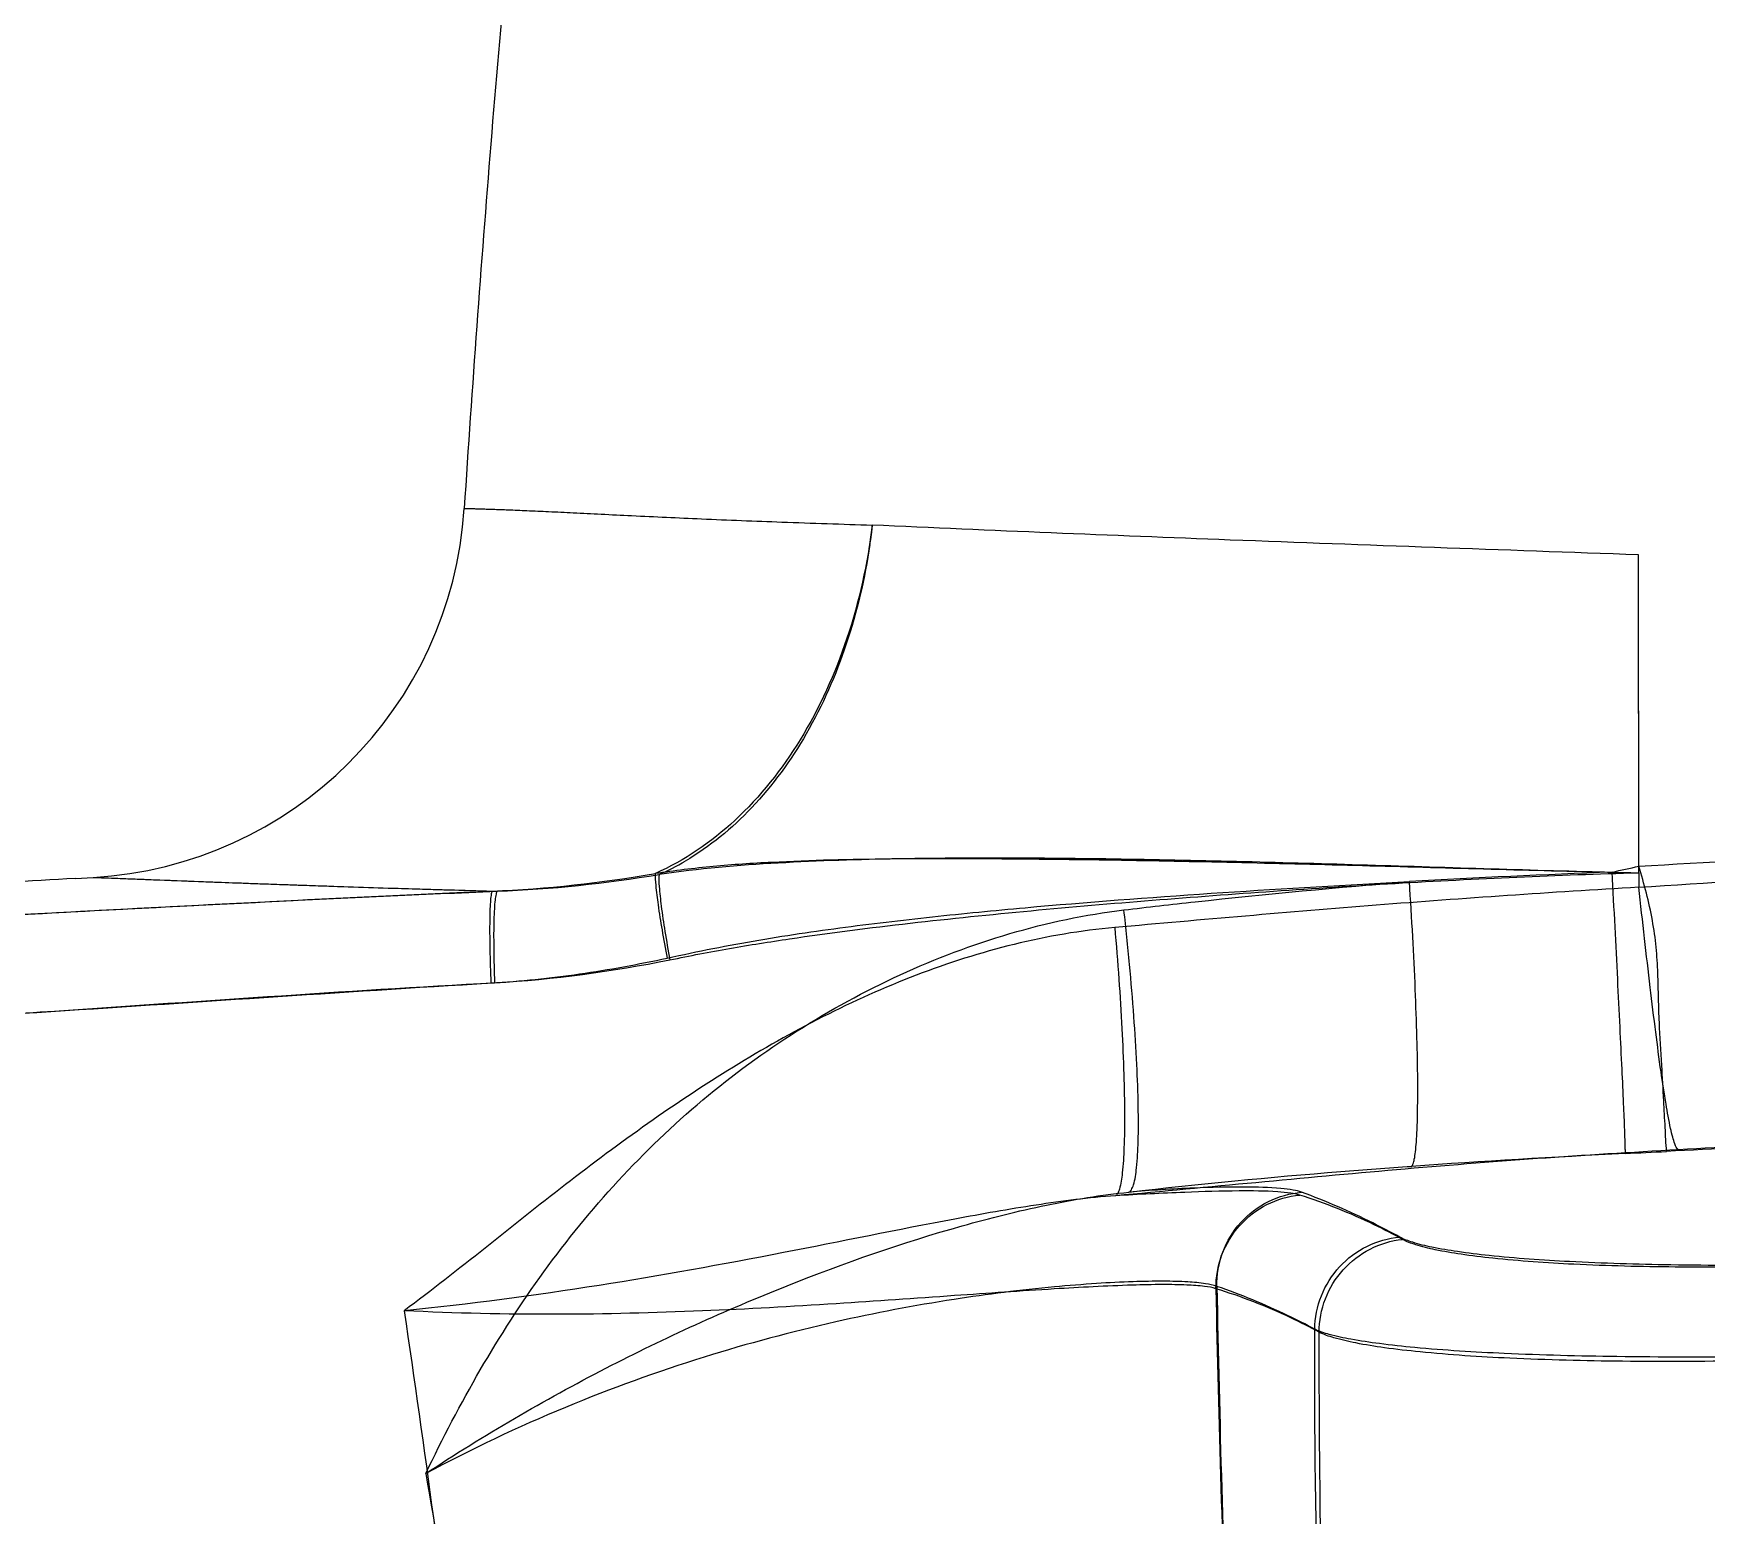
# Model space of a CAD drawing. Header units: millimetres. Extents: x 3553 to 4035, y 25961 to 26175.
# Drawn here: x 3628.17 to 3664.02, y 26068.55 to 26100.31 of the extents above; entities that cross this region are included whole.
import ezdxf

# ---------------------------------------------------------------- set-up
doc = ezdxf.new("R2010")
doc.units = ezdxf.units.MM

msp = doc.modelspace()

# ---------------------------------------------------------------- linework, layer by layer
for points in [[(3638.667, 26105.744), (3638.412, 26103.144), (3638.178, 26100.542), (3637.966, 26097.939)], [(3637.966, 26097.939), (3637.755, 26095.337), (3637.566, 26092.733), (3637.397, 26090.129)], [(3629.442, 26082.226), (3633.71, 26082.474), (3637.122, 26085.865), (3637.397, 26090.129)], [(3646.088, 26089.359), (3646.109, 26089.498), (3646.126, 26089.636), (3646.142, 26089.775)], [(3662.565, 26082.325), (3662.565, 26082.325), (3662.564, 26089.137), (3662.564, 26089.137)], [(3662.565, 26082.457), (3662.565, 26082.457), (3662.564, 26089.137), (3662.564, 26089.137)], [(3641.576, 26082.289), (3641.767, 26082.373), (3641.953, 26082.47), (3642.133, 26082.575)], [(3629.07, 26082.205), (3627.092, 26082.09), (3625.114, 26081.97), (3623.137, 26081.844)], [(3629.07, 26082.205), (3629.07, 26082.205), (3629.442, 26082.226), (3629.442, 26082.226)], [(3629.07, 26082.205), (3629.07, 26082.205), (3629.442, 26082.226), (3629.442, 26082.226)], [(3637.995, 26081.933), (3639.168, 26081.976), (3640.338, 26082.113), (3641.494, 26082.31)], [(3638.104, 26081.931), (3639.266, 26081.972), (3640.428, 26082.101), (3641.576, 26082.289)], [(3661.998, 26082.339), (3660.548, 26082.285), (3659.1, 26082.218), (3657.651, 26082.135)], [(3661.998, 26082.339), (3662.187, 26082.382), (3662.376, 26082.424), (3662.565, 26082.466)], [(3662.566, 26082.325), (3662.566, 26082.325), (3662.566, 26082.017), (3662.566, 26082.017)], [(3638.049, 26079.97), (3639.309, 26080.039), (3640.566, 26080.213), (3641.805, 26080.459)], [(3662.279, 26076.31), (3660.75, 26076.232), (3659.222, 26076.14), (3657.696, 26076.035)], [(3662.279, 26076.31), (3662.573, 26076.325), (3662.868, 26076.34), (3663.162, 26076.355)]]:
    msp.add_open_spline(points, degree=3)
for points, knots in [([(3637.397, 26090.129), (3637.397, 26090.132), (3637.403, 26090.131), (3637.408, 26090.13), (3637.408, 26090.13), (3637.421, 26090.128), (3637.428, 26090.129), (3637.437, 26090.13), (3637.437, 26090.13), (3637.452, 26090.131), (3637.469, 26090.13), (3637.486, 26090.13), (3637.486, 26090.13), (3637.51, 26090.129), (3637.532, 26090.128), (3637.554, 26090.128), (3637.554, 26090.128), (3637.583, 26090.128), (3637.612, 26090.127), (3637.641, 26090.126), (3637.641, 26090.126), (3637.677, 26090.125), (3637.711, 26090.124), (3637.745, 26090.123), (3637.745, 26090.123), (3637.833, 26090.12), (3637.92, 26090.117), (3638.008, 26090.114), (3638.008, 26090.114), (3638.119, 26090.11), (3638.23, 26090.107), (3638.34, 26090.102), (3638.34, 26090.102), (3638.473, 26090.097), (3638.607, 26090.092), (3638.74, 26090.085), (3638.74, 26090.085), (3638.895, 26090.079), (3639.05, 26090.072), (3639.206, 26090.065), (3639.206, 26090.065), (3639.382, 26090.056), (3639.559, 26090.048), (3639.735, 26090.039), (3639.735, 26090.039), (3639.934, 26090.029), (3640.131, 26090.02), (3640.329, 26090.01), (3640.329, 26090.01), (3640.548, 26089.999), (3640.766, 26089.989), (3640.985, 26089.978), (3640.985, 26089.978), (3641.482, 26089.954), (3641.981, 26089.931), (3642.479, 26089.909), (3642.479, 26089.909), (3643.054, 26089.884), (3643.629, 26089.862), (3644.204, 26089.84), (3644.204, 26089.84), (3644.85, 26089.817), (3645.496, 26089.795), (3646.141, 26089.775)], [0, 0, 0, 0, 0.0625, 0.0625, 0.0625, 0.0625, 0.125, 0.125, 0.125, 0.125, 0.1875, 0.1875, 0.1875, 0.1875, 0.25, 0.25, 0.25, 0.25, 0.3125, 0.3125, 0.3125, 0.3125, 0.375, 0.375, 0.375, 0.375, 0.4375, 0.4375, 0.4375, 0.4375, 0.5, 0.5, 0.5, 0.5, 0.5625, 0.5625, 0.5625, 0.5625, 0.625, 0.625, 0.625, 0.625, 0.6875, 0.6875, 0.6875, 0.6875, 0.75, 0.75, 0.75, 0.75, 0.8125, 0.8125, 0.8125, 0.8125, 0.875, 0.875, 0.875, 0.875, 0.9375, 0.9375, 0.9375, 0.9375, 1, 1, 1, 1]), ([(3637.397, 26090.129), (3637.397, 26090.13), (3637.398, 26090.129), (3637.399, 26090.129), (3637.399, 26090.129), (3637.404, 26090.129), (3637.405, 26090.13), (3637.408, 26090.13), (3637.408, 26090.13), (3637.411, 26090.13), (3637.416, 26090.13), (3637.42, 26090.13), (3637.42, 26090.13), (3637.426, 26090.13), (3637.432, 26090.13), (3637.437, 26090.13), (3637.437, 26090.13), (3637.453, 26090.13), (3637.47, 26090.13), (3637.486, 26090.13), (3637.486, 26090.13), (3637.509, 26090.129), (3637.532, 26090.129), (3637.554, 26090.128), (3637.554, 26090.128), (3637.583, 26090.127), (3637.612, 26090.127), (3637.641, 26090.126), (3637.641, 26090.126), (3637.675, 26090.125), (3637.711, 26090.124), (3637.745, 26090.123), (3637.745, 26090.123), (3637.786, 26090.122), (3637.828, 26090.12), (3637.869, 26090.118), (3637.869, 26090.118), (3637.915, 26090.117), (3637.961, 26090.115), (3638.008, 26090.114), (3638.008, 26090.114), (3638.119, 26090.11), (3638.23, 26090.107), (3638.34, 26090.102), (3638.34, 26090.102), (3638.473, 26090.097), (3638.607, 26090.092), (3638.74, 26090.085), (3638.74, 26090.085), (3638.895, 26090.079), (3639.05, 26090.072), (3639.206, 26090.065), (3639.206, 26090.065), (3639.382, 26090.056), (3639.559, 26090.048), (3639.735, 26090.039), (3639.735, 26090.039), (3639.934, 26090.029), (3640.131, 26090.02), (3640.329, 26090.01), (3640.329, 26090.01), (3640.548, 26089.999), (3640.766, 26089.989), (3640.985, 26089.978), (3640.985, 26089.978), (3641.482, 26089.954), (3641.981, 26089.931), (3642.479, 26089.909), (3642.479, 26089.909), (3643.054, 26089.884), (3643.629, 26089.862), (3644.204, 26089.84), (3644.204, 26089.84), (3644.85, 26089.817), (3645.496, 26089.795), (3646.141, 26089.775)], [0, 0, 0, 0, 0.052632, 0.052632, 0.052632, 0.052632, 0.105263, 0.105263, 0.105263, 0.105263, 0.157895, 0.157895, 0.157895, 0.157895, 0.210526, 0.210526, 0.210526, 0.210526, 0.263158, 0.263158, 0.263158, 0.263158, 0.315789, 0.315789, 0.315789, 0.315789, 0.368421, 0.368421, 0.368421, 0.368421, 0.421053, 0.421053, 0.421053, 0.421053, 0.473684, 0.473684, 0.473684, 0.473684, 0.526316, 0.526316, 0.526316, 0.526316, 0.578947, 0.578947, 0.578947, 0.578947, 0.631579, 0.631579, 0.631579, 0.631579, 0.684211, 0.684211, 0.684211, 0.684211, 0.736842, 0.736842, 0.736842, 0.736842, 0.789474, 0.789474, 0.789474, 0.789474, 0.842105, 0.842105, 0.842105, 0.842105, 0.894737, 0.894737, 0.894737, 0.894737, 0.947368, 0.947368, 0.947368, 0.947368, 1, 1, 1, 1]), ([(3646.142, 26089.775), (3646.04, 26088.952), (3645.861, 26088.137), (3645.598, 26087.349), (3645.598, 26087.349), (3645.345, 26086.591), (3645.014, 26085.858), (3644.597, 26085.177), (3644.597, 26085.177), (3644.209, 26084.544), (3643.744, 26083.954), (3643.197, 26083.448), (3643.197, 26083.448), (3642.693, 26082.982), (3642.118, 26082.587), (3641.494, 26082.31)], [0, 0, 0, 0, 0.25, 0.25, 0.25, 0.25, 0.5, 0.5, 0.5, 0.5, 0.75, 0.75, 0.75, 0.75, 1, 1, 1, 1]), ([(3662.564, 26089.137), (3659.645, 26089.24), (3656.728, 26089.344), (3653.809, 26089.455), (3653.809, 26089.455), (3651.253, 26089.553), (3648.697, 26089.655), (3646.141, 26089.775)], [0, 0, 0, 0, 0.5, 0.5, 0.5, 0.5, 1, 1, 1, 1]), ([(3662.564, 26089.137), (3659.645, 26089.24), (3656.728, 26089.344), (3653.809, 26089.455), (3653.809, 26089.455), (3651.253, 26089.553), (3648.697, 26089.655), (3646.141, 26089.775)], [0, 0, 0, 0, 0.5, 0.5, 0.5, 0.5, 1, 1, 1, 1]), ([(3646.088, 26089.359), (3645.983, 26088.638), (3645.817, 26087.922), (3645.585, 26087.229), (3645.585, 26087.229), (3645.361, 26086.561), (3645.078, 26085.914), (3644.727, 26085.304), (3644.727, 26085.304), (3644.398, 26084.734), (3644.009, 26084.197), (3643.555, 26083.718), (3643.555, 26083.718), (3643.135, 26083.276), (3642.658, 26082.884), (3642.133, 26082.575)], [0, 0, 0, 0, 0.25, 0.25, 0.25, 0.25, 0.5, 0.5, 0.5, 0.5, 0.75, 0.75, 0.75, 0.75, 1, 1, 1, 1]), ([(3687.493, 26084.513), (3687.117, 26084.475), (3686.74, 26084.432), (3686.364, 26084.39), (3686.364, 26084.39), (3685.761, 26084.324), (3685.16, 26084.26), (3684.558, 26084.2), (3684.558, 26084.2), (3683.731, 26084.118), (3682.905, 26084.041), (3682.078, 26083.967), (3682.078, 26083.967), (3681.037, 26083.875), (3679.998, 26083.785), (3678.957, 26083.692), (3678.957, 26083.692), (3677.742, 26083.584), (3676.526, 26083.469), (3675.309, 26083.359), (3675.309, 26083.359), (3673.965, 26083.237), (3672.62, 26083.119), (3671.273, 26083.014), (3671.273, 26083.014), (3669.844, 26082.902), (3668.413, 26082.805), (3666.981, 26082.717), (3666.981, 26082.717), (3665.51, 26082.627), (3664.038, 26082.546), (3662.565, 26082.457)], [0, 0, 0, 0, 0.125, 0.125, 0.125, 0.125, 0.25, 0.25, 0.25, 0.25, 0.375, 0.375, 0.375, 0.375, 0.5, 0.5, 0.5, 0.5, 0.625, 0.625, 0.625, 0.625, 0.75, 0.75, 0.75, 0.75, 0.875, 0.875, 0.875, 0.875, 1, 1, 1, 1]), ([(3687.513, 26084.052), (3687.135, 26084.012), (3686.759, 26083.966), (3686.382, 26083.921), (3686.382, 26083.921), (3685.78, 26083.85), (3685.177, 26083.785), (3684.575, 26083.723), (3684.575, 26083.723), (3683.748, 26083.64), (3682.921, 26083.564), (3682.093, 26083.492), (3682.093, 26083.492), (3681.052, 26083.401), (3680.012, 26083.313), (3678.97, 26083.223), (3678.97, 26083.223), (3677.753, 26083.117), (3676.536, 26083.007), (3675.319, 26082.903), (3675.319, 26082.903), (3673.972, 26082.787), (3672.626, 26082.677), (3671.278, 26082.575), (3671.278, 26082.575), (3669.847, 26082.468), (3668.416, 26082.369), (3666.983, 26082.281), (3666.983, 26082.281), (3665.511, 26082.19), (3664.038, 26082.108), (3662.566, 26082.008)], [0, 0, 0, 0, 0.125, 0.125, 0.125, 0.125, 0.25, 0.25, 0.25, 0.25, 0.375, 0.375, 0.375, 0.375, 0.5, 0.5, 0.5, 0.5, 0.625, 0.625, 0.625, 0.625, 0.75, 0.75, 0.75, 0.75, 0.875, 0.875, 0.875, 0.875, 1, 1, 1, 1]), ([(3641.49, 26082.314), (3641.903, 26082.377), (3642.318, 26082.427), (3642.735, 26082.466), (3642.735, 26082.466), (3643.151, 26082.506), (3643.569, 26082.534), (3643.988, 26082.555), (3643.988, 26082.555), (3644.832, 26082.598), (3645.677, 26082.617), (3646.522, 26082.626), (3646.522, 26082.626), (3647.374, 26082.634), (3648.225, 26082.632), (3649.077, 26082.626), (3649.077, 26082.626), (3649.933, 26082.619), (3650.789, 26082.608), (3651.645, 26082.594), (3651.645, 26082.594), (3653.365, 26082.565), (3655.086, 26082.523), (3656.806, 26082.477), (3656.806, 26082.477), (3658.537, 26082.429), (3660.267, 26082.377), (3661.998, 26082.339)], [0, 0, 0, 0, 0.142857, 0.142857, 0.142857, 0.142857, 0.285714, 0.285714, 0.285714, 0.285714, 0.428571, 0.428571, 0.428571, 0.428571, 0.571429, 0.571429, 0.571429, 0.571429, 0.714286, 0.714286, 0.714286, 0.714286, 0.857143, 0.857143, 0.857143, 0.857143, 1, 1, 1, 1]), ([(3641.572, 26082.292), (3642.418, 26082.423), (3643.273, 26082.492), (3644.127, 26082.54), (3644.127, 26082.54), (3644.993, 26082.588), (3645.857, 26082.616), (3646.723, 26082.631), (3646.723, 26082.631), (3647.595, 26082.646), (3648.467, 26082.648), (3649.339, 26082.645), (3649.339, 26082.645), (3650.215, 26082.641), (3651.092, 26082.63), (3651.967, 26082.614), (3651.967, 26082.614), (3653.729, 26082.583), (3655.491, 26082.532), (3657.253, 26082.479), (3657.253, 26082.479), (3659.022, 26082.424), (3660.793, 26082.366), (3662.564, 26082.325)], [0, 0, 0, 0, 0.166667, 0.166667, 0.166667, 0.166667, 0.333333, 0.333333, 0.333333, 0.333333, 0.5, 0.5, 0.5, 0.5, 0.666667, 0.666667, 0.666667, 0.666667, 0.833333, 0.833333, 0.833333, 0.833333, 1, 1, 1, 1]), ([(3629.442, 26082.226), (3629.43, 26082.226), (3629.455, 26082.225), (3629.475, 26082.225), (3629.475, 26082.225), (3629.542, 26082.224), (3629.56, 26082.222), (3629.587, 26082.221), (3629.587, 26082.221), (3629.632, 26082.219), (3629.705, 26082.217), (3629.772, 26082.215), (3629.772, 26082.215), (3629.863, 26082.211), (3629.942, 26082.208), (3630.025, 26082.205), (3630.025, 26082.205), (3630.13, 26082.201), (3630.239, 26082.196), (3630.347, 26082.192), (3630.347, 26082.192), (3630.477, 26082.188), (3630.606, 26082.182), (3630.735, 26082.177), (3630.735, 26082.177), (3631.058, 26082.165), (3631.382, 26082.152), (3631.706, 26082.14), (3631.706, 26082.14), (3632.114, 26082.125), (3632.521, 26082.11), (3632.928, 26082.095), (3632.928, 26082.095), (3633.415, 26082.077), (3633.903, 26082.061), (3634.39, 26082.044), (3634.39, 26082.044), (3634.955, 26082.024), (3635.52, 26082.006), (3636.085, 26081.989), (3636.085, 26081.989), (3636.722, 26081.97), (3637.359, 26081.951), (3637.995, 26081.933)], [0, 0, 0, 0, 0.090909, 0.090909, 0.090909, 0.090909, 0.181818, 0.181818, 0.181818, 0.181818, 0.272727, 0.272727, 0.272727, 0.272727, 0.363636, 0.363636, 0.363636, 0.363636, 0.454545, 0.454545, 0.454545, 0.454545, 0.545455, 0.545455, 0.545455, 0.545455, 0.636364, 0.636364, 0.636364, 0.636364, 0.727273, 0.727273, 0.727273, 0.727273, 0.818182, 0.818182, 0.818182, 0.818182, 0.909091, 0.909091, 0.909091, 0.909091, 1, 1, 1, 1]), ([(3629.442, 26082.226), (3629.43, 26082.226), (3629.456, 26082.225), (3629.476, 26082.225), (3629.476, 26082.225), (3629.544, 26082.224), (3629.561, 26082.222), (3629.589, 26082.221), (3629.589, 26082.221), (3629.635, 26082.219), (3629.708, 26082.217), (3629.776, 26082.215), (3629.776, 26082.215), (3629.868, 26082.211), (3629.95, 26082.208), (3630.033, 26082.205), (3630.033, 26082.205), (3630.264, 26082.195), (3630.509, 26082.186), (3630.752, 26082.177), (3630.752, 26082.177), (3631.083, 26082.164), (3631.408, 26082.151), (3631.736, 26082.139), (3631.736, 26082.139), (3632.147, 26082.123), (3632.559, 26082.108), (3632.973, 26082.093), (3632.973, 26082.093), (3633.467, 26082.076), (3633.961, 26082.059), (3634.454, 26082.042), (3634.454, 26082.042), (3635.669, 26082.001), (3636.887, 26081.964), (3638.104, 26081.931)], [0, 0, 0, 0, 0.111111, 0.111111, 0.111111, 0.111111, 0.222222, 0.222222, 0.222222, 0.222222, 0.333333, 0.333333, 0.333333, 0.333333, 0.444444, 0.444444, 0.444444, 0.444444, 0.555556, 0.555556, 0.555556, 0.555556, 0.666667, 0.666667, 0.666667, 0.666667, 0.777778, 0.777778, 0.777778, 0.777778, 0.888889, 0.888889, 0.888889, 0.888889, 1, 1, 1, 1]), ([(3641.491, 26082.314), (3641.486, 26082.229), (3641.492, 26082.143), (3641.501, 26082.058), (3641.501, 26082.058), (3641.515, 26081.917), (3641.532, 26081.779), (3641.551, 26081.64), (3641.551, 26081.64), (3641.576, 26081.46), (3641.605, 26081.28), (3641.636, 26081.102), (3641.636, 26081.102), (3641.671, 26080.9), (3641.708, 26080.698), (3641.748, 26080.497)], [0, 0, 0, 0, 0.25, 0.25, 0.25, 0.25, 0.5, 0.5, 0.5, 0.5, 0.75, 0.75, 0.75, 0.75, 1, 1, 1, 1]), ([(3641.573, 26082.292), (3641.563, 26082.207), (3641.568, 26082.12), (3641.575, 26082.034), (3641.575, 26082.034), (3641.587, 26081.892), (3641.601, 26081.753), (3641.618, 26081.612), (3641.618, 26081.612), (3641.64, 26081.431), (3641.668, 26081.249), (3641.697, 26081.069), (3641.697, 26081.069), (3641.731, 26080.865), (3641.766, 26080.662), (3641.805, 26080.459)], [0, 0, 0, 0, 0.25, 0.25, 0.25, 0.25, 0.5, 0.5, 0.5, 0.5, 0.75, 0.75, 0.75, 0.75, 1, 1, 1, 1]), ([(3641.805, 26080.459), (3642.017, 26080.501), (3642.23, 26080.546), (3642.444, 26080.587), (3642.444, 26080.587), (3642.656, 26080.628), (3642.87, 26080.667), (3643.084, 26080.704), (3643.084, 26080.704), (3643.512, 26080.778), (3643.941, 26080.846), (3644.37, 26080.91), (3644.37, 26080.91), (3645.229, 26081.038), (3646.091, 26081.146), (3646.954, 26081.245), (3646.954, 26081.245), (3648.679, 26081.441), (3650.409, 26081.598), (3652.14, 26081.737), (3652.14, 26081.737), (3653.873, 26081.875), (3655.607, 26081.997), (3657.344, 26082.097), (3657.344, 26082.097), (3659.084, 26082.2), (3660.824, 26082.281), (3662.566, 26082.325)], [0, 0, 0, 0, 0.142857, 0.142857, 0.142857, 0.142857, 0.285714, 0.285714, 0.285714, 0.285714, 0.428571, 0.428571, 0.428571, 0.428571, 0.571429, 0.571429, 0.571429, 0.571429, 0.714286, 0.714286, 0.714286, 0.714286, 0.857143, 0.857143, 0.857143, 0.857143, 1, 1, 1, 1]), ([(3662.279, 26076.31), (3662.281, 26076.324), (3662.281, 26076.339), (3662.28, 26076.354), (3662.28, 26076.354), (3662.279, 26076.388), (3662.279, 26076.421), (3662.279, 26076.453), (3662.279, 26076.453), (3662.277, 26076.505), (3662.275, 26076.555), (3662.273, 26076.607), (3662.273, 26076.607), (3662.271, 26076.674), (3662.269, 26076.743), (3662.266, 26076.812), (3662.266, 26076.812), (3662.259, 26076.999), (3662.251, 26077.184), (3662.243, 26077.371), (3662.243, 26077.371), (3662.232, 26077.619), (3662.221, 26077.866), (3662.209, 26078.114), (3662.209, 26078.114), (3662.195, 26078.415), (3662.181, 26078.715), (3662.166, 26079.015), (3662.166, 26079.015), (3662.15, 26079.358), (3662.132, 26079.701), (3662.115, 26080.043), (3662.115, 26080.043), (3662.097, 26080.417), (3662.078, 26080.791), (3662.058, 26081.164), (3662.058, 26081.164), (3662.039, 26081.555), (3662.019, 26081.947), (3661.998, 26082.339)], [0, 0, 0, 0, 0.1, 0.1, 0.1, 0.1, 0.2, 0.2, 0.2, 0.2, 0.3, 0.3, 0.3, 0.3, 0.4, 0.4, 0.4, 0.4, 0.5, 0.5, 0.5, 0.5, 0.6, 0.6, 0.6, 0.6, 0.7, 0.7, 0.7, 0.7, 0.8, 0.8, 0.8, 0.8, 0.9, 0.9, 0.9, 0.9, 1, 1, 1, 1]), ([(3663.162, 26076.355), (3663.151, 26076.526), (3663.142, 26076.697), (3663.133, 26076.868), (3663.133, 26076.868), (3663.123, 26077.058), (3663.113, 26077.249), (3663.102, 26077.44), (3663.102, 26077.44), (3663.088, 26077.693), (3663.075, 26077.946), (3663.06, 26078.199), (3663.06, 26078.199), (3663.042, 26078.506), (3663.022, 26078.812), (3663.008, 26079.12), (3663.008, 26079.12), (3663, 26079.289), (3662.995, 26079.46), (3662.99, 26079.631), (3662.99, 26079.631), (3662.986, 26079.81), (3662.983, 26079.991), (3662.975, 26080.17), (3662.975, 26080.17), (3662.969, 26080.358), (3662.958, 26080.545), (3662.94, 26080.73), (3662.94, 26080.73), (3662.921, 26080.924), (3662.893, 26081.115), (3662.858, 26081.306), (3662.858, 26081.306), (3662.788, 26081.698), (3662.684, 26082.085), (3662.565, 26082.466)], [0, 0, 0, 0, 0.111111, 0.111111, 0.111111, 0.111111, 0.222222, 0.222222, 0.222222, 0.222222, 0.333333, 0.333333, 0.333333, 0.333333, 0.444444, 0.444444, 0.444444, 0.444444, 0.555556, 0.555556, 0.555556, 0.555556, 0.666667, 0.666667, 0.666667, 0.666667, 0.777778, 0.777778, 0.777778, 0.777778, 0.888889, 0.888889, 0.888889, 0.888889, 1, 1, 1, 1]), ([(3560.283, 26076.824), (3566.749, 26077.3), (3573.215, 26077.772), (3579.682, 26078.235), (3579.682, 26078.235), (3582.919, 26078.467), (3586.156, 26078.696), (3589.394, 26078.924), (3589.394, 26078.924), (3592.631, 26079.151), (3595.869, 26079.375), (3599.106, 26079.6), (3599.106, 26079.6), (3602.346, 26079.823), (3605.586, 26080.046), (3608.826, 26080.265), (3608.826, 26080.265), (3612.067, 26080.485), (3615.307, 26080.699), (3618.549, 26080.898), (3618.549, 26080.898), (3621.785, 26081.096), (3625.021, 26081.277), (3628.258, 26081.451), (3628.258, 26081.451), (3631.503, 26081.625), (3634.749, 26081.791), (3637.995, 26081.933)], [0, 0, 0, 0, 0.142857, 0.142857, 0.142857, 0.142857, 0.285714, 0.285714, 0.285714, 0.285714, 0.428571, 0.428571, 0.428571, 0.428571, 0.571429, 0.571429, 0.571429, 0.571429, 0.714286, 0.714286, 0.714286, 0.714286, 0.857143, 0.857143, 0.857143, 0.857143, 1, 1, 1, 1]), ([(3560.284, 26076.824), (3566.759, 26077.301), (3573.235, 26077.774), (3579.712, 26078.237), (3579.712, 26078.237), (3582.953, 26078.469), (3586.195, 26078.699), (3589.437, 26078.926), (3589.437, 26078.926), (3592.679, 26079.153), (3595.921, 26079.378), (3599.164, 26079.603), (3599.164, 26079.603), (3602.409, 26079.827), (3605.654, 26080.052), (3608.899, 26080.271), (3608.899, 26080.271), (3612.143, 26080.49), (3615.389, 26080.705), (3618.635, 26080.903), (3618.635, 26080.903), (3621.875, 26081.102), (3625.116, 26081.283), (3628.358, 26081.456), (3628.358, 26081.456), (3631.606, 26081.629), (3634.854, 26081.793), (3638.104, 26081.931)], [0, 0, 0, 0, 0.142857, 0.142857, 0.142857, 0.142857, 0.285714, 0.285714, 0.285714, 0.285714, 0.428571, 0.428571, 0.428571, 0.428571, 0.571429, 0.571429, 0.571429, 0.571429, 0.714286, 0.714286, 0.714286, 0.714286, 0.857143, 0.857143, 0.857143, 0.857143, 1, 1, 1, 1]), ([(3637.997, 26081.933), (3637.991, 26081.928), (3637.988, 26081.919), (3637.986, 26081.912), (3637.986, 26081.912), (3637.982, 26081.899), (3637.979, 26081.886), (3637.976, 26081.873), (3637.976, 26081.873), (3637.969, 26081.831), (3637.964, 26081.788), (3637.961, 26081.745), (3637.961, 26081.745), (3637.956, 26081.682), (3637.953, 26081.619), (3637.949, 26081.555), (3637.949, 26081.555), (3637.946, 26081.474), (3637.944, 26081.392), (3637.943, 26081.31), (3637.943, 26081.31), (3637.942, 26081.213), (3637.942, 26081.115), (3637.942, 26081.018), (3637.942, 26081.018), (3637.943, 26080.908), (3637.944, 26080.798), (3637.946, 26080.689), (3637.946, 26080.689), (3637.95, 26080.447), (3637.959, 26080.205), (3637.969, 26079.964)], [0, 0, 0, 0, 0.125, 0.125, 0.125, 0.125, 0.25, 0.25, 0.25, 0.25, 0.375, 0.375, 0.375, 0.375, 0.5, 0.5, 0.5, 0.5, 0.625, 0.625, 0.625, 0.625, 0.75, 0.75, 0.75, 0.75, 0.875, 0.875, 0.875, 0.875, 1, 1, 1, 1]), ([(3638.104, 26081.931), (3638.089, 26081.915), (3638.084, 26081.892), (3638.079, 26081.87), (3638.079, 26081.87), (3638.071, 26081.826), (3638.064, 26081.785), (3638.059, 26081.743), (3638.059, 26081.743), (3638.051, 26081.681), (3638.046, 26081.617), (3638.043, 26081.554), (3638.043, 26081.554), (3638.038, 26081.472), (3638.035, 26081.391), (3638.032, 26081.31), (3638.032, 26081.31), (3638.03, 26081.214), (3638.029, 26081.116), (3638.028, 26081.019), (3638.028, 26081.019), (3638.028, 26080.91), (3638.028, 26080.8), (3638.029, 26080.691), (3638.029, 26080.691), (3638.032, 26080.45), (3638.038, 26080.211), (3638.049, 26079.97)], [0, 0, 0, 0, 0.142857, 0.142857, 0.142857, 0.142857, 0.285714, 0.285714, 0.285714, 0.285714, 0.428571, 0.428571, 0.428571, 0.428571, 0.571429, 0.571429, 0.571429, 0.571429, 0.714286, 0.714286, 0.714286, 0.714286, 0.857143, 0.857143, 0.857143, 0.857143, 1, 1, 1, 1]), ([(3641.748, 26080.497), (3642.074, 26080.567), (3642.401, 26080.638), (3642.728, 26080.703), (3642.728, 26080.703), (3643.056, 26080.767), (3643.384, 26080.827), (3643.713, 26080.883), (3643.713, 26080.883), (3644.371, 26080.994), (3645.031, 26081.09), (3645.692, 26081.176), (3645.692, 26081.176), (3646.354, 26081.263), (3647.015, 26081.339), (3647.678, 26081.408), (3647.678, 26081.408), (3648.34, 26081.478), (3649.004, 26081.541), (3649.667, 26081.599), (3649.667, 26081.599), (3650.995, 26081.716), (3652.323, 26081.814), (3653.653, 26081.902), (3653.653, 26081.902), (3654.986, 26081.99), (3656.318, 26082.067), (3657.651, 26082.135)], [0, 0, 0, 0, 0.142857, 0.142857, 0.142857, 0.142857, 0.285714, 0.285714, 0.285714, 0.285714, 0.428571, 0.428571, 0.428571, 0.428571, 0.571429, 0.571429, 0.571429, 0.571429, 0.714286, 0.714286, 0.714286, 0.714286, 0.857143, 0.857143, 0.857143, 0.857143, 1, 1, 1, 1]), ([(3662.566, 26082.017), (3661.628, 26081.958), (3660.69, 26081.9), (3659.752, 26081.837), (3659.752, 26081.837), (3658.815, 26081.772), (3657.879, 26081.703), (3656.942, 26081.63), (3656.942, 26081.63), (3655.074, 26081.483), (3653.206, 26081.317), (3651.338, 26081.152)], [0, 0, 0, 0, 0.333333, 0.333333, 0.333333, 0.333333, 0.666667, 0.666667, 0.666667, 0.666667, 1, 1, 1, 1]), ([(3651.534, 26081.529), (3652.042, 26081.59), (3652.551, 26081.649), (3653.06, 26081.703), (3653.06, 26081.703), (3654.588, 26081.87), (3656.119, 26082.013), (3657.651, 26082.135)], [0, 0, 0, 0, 0.5, 0.5, 0.5, 0.5, 1, 1, 1, 1]), ([(3657.696, 26076.035), (3657.712, 26076.045), (3657.722, 26076.064), (3657.728, 26076.084), (3657.728, 26076.084), (3657.742, 26076.119), (3657.751, 26076.153), (3657.757, 26076.188), (3657.757, 26076.188), (3657.768, 26076.239), (3657.776, 26076.292), (3657.782, 26076.346), (3657.782, 26076.346), (3657.791, 26076.415), (3657.796, 26076.485), (3657.801, 26076.555), (3657.801, 26076.555), (3657.808, 26076.642), (3657.812, 26076.729), (3657.816, 26076.816), (3657.816, 26076.816), (3657.821, 26076.919), (3657.824, 26077.022), (3657.826, 26077.125), (3657.826, 26077.125), (3657.831, 26077.377), (3657.831, 26077.628), (3657.83, 26077.879), (3657.83, 26077.879), (3657.828, 26078.183), (3657.822, 26078.487), (3657.813, 26078.79), (3657.813, 26078.79), (3657.805, 26079.136), (3657.792, 26079.481), (3657.778, 26079.827), (3657.778, 26079.827), (3657.762, 26080.203), (3657.743, 26080.579), (3657.723, 26080.955), (3657.723, 26080.955), (3657.702, 26081.348), (3657.677, 26081.742), (3657.651, 26082.135)], [0, 0, 0, 0, 0.090909, 0.090909, 0.090909, 0.090909, 0.181818, 0.181818, 0.181818, 0.181818, 0.272727, 0.272727, 0.272727, 0.272727, 0.363636, 0.363636, 0.363636, 0.363636, 0.454545, 0.454545, 0.454545, 0.454545, 0.545455, 0.545455, 0.545455, 0.545455, 0.636364, 0.636364, 0.636364, 0.636364, 0.727273, 0.727273, 0.727273, 0.727273, 0.818182, 0.818182, 0.818182, 0.818182, 0.909091, 0.909091, 0.909091, 0.909091, 1, 1, 1, 1]), ([(3663.419, 26076.39), (3663.402, 26076.395), (3663.39, 26076.411), (3663.38, 26076.427), (3663.38, 26076.427), (3663.362, 26076.457), (3663.35, 26076.486), (3663.338, 26076.516), (3663.338, 26076.516), (3663.322, 26076.563), (3663.308, 26076.61), (3663.295, 26076.657), (3663.295, 26076.657), (3663.278, 26076.72), (3663.263, 26076.784), (3663.249, 26076.847), (3663.249, 26076.847), (3663.212, 26077.019), (3663.18, 26077.194), (3663.151, 26077.368), (3663.151, 26077.368), (3663.112, 26077.6), (3663.077, 26077.831), (3663.044, 26078.063), (3663.044, 26078.063), (3663.004, 26078.344), (3662.967, 26078.626), (3662.931, 26078.907), (3662.931, 26078.907), (3662.891, 26079.228), (3662.851, 26079.549), (3662.813, 26079.87), (3662.813, 26079.87), (3662.771, 26080.22), (3662.731, 26080.569), (3662.691, 26080.919), (3662.691, 26080.919), (3662.649, 26081.286), (3662.607, 26081.651), (3662.566, 26082.017)], [0, 0, 0, 0, 0.1, 0.1, 0.1, 0.1, 0.2, 0.2, 0.2, 0.2, 0.3, 0.3, 0.3, 0.3, 0.4, 0.4, 0.4, 0.4, 0.5, 0.5, 0.5, 0.5, 0.6, 0.6, 0.6, 0.6, 0.7, 0.7, 0.7, 0.7, 0.8, 0.8, 0.8, 0.8, 0.9, 0.9, 0.9, 0.9, 1, 1, 1, 1]), ([(3636.573, 26069.453), (3637.295, 26070.959), (3638.123, 26072.423), (3639.106, 26073.778), (3639.106, 26073.778), (3640.089, 26075.133), (3641.228, 26076.38), (3642.509, 26077.457), (3642.509, 26077.457), (3643.79, 26078.532), (3645.214, 26079.435), (3646.739, 26080.137), (3646.739, 26080.137), (3648.26, 26080.835), (3649.881, 26081.331), (3651.534, 26081.529)], [0, 0, 0, 0, 0.25, 0.25, 0.25, 0.25, 0.5, 0.5, 0.5, 0.5, 0.75, 0.75, 0.75, 0.75, 1, 1, 1, 1]), ([(3651.642, 26075.481), (3651.664, 26075.491), (3651.68, 26075.51), (3651.693, 26075.532), (3651.693, 26075.532), (3651.713, 26075.565), (3651.726, 26075.599), (3651.738, 26075.636), (3651.738, 26075.636), (3651.775, 26075.753), (3651.792, 26075.877), (3651.805, 26076.002), (3651.805, 26076.002), (3651.824, 26076.191), (3651.834, 26076.379), (3651.839, 26076.568), (3651.839, 26076.568), (3651.847, 26076.816), (3651.846, 26077.065), (3651.841, 26077.314), (3651.841, 26077.314), (3651.836, 26077.615), (3651.825, 26077.916), (3651.81, 26078.216), (3651.81, 26078.216), (3651.794, 26078.559), (3651.773, 26078.9), (3651.747, 26079.243), (3651.747, 26079.243), (3651.72, 26079.616), (3651.689, 26079.988), (3651.654, 26080.36), (3651.654, 26080.36), (3651.618, 26080.75), (3651.578, 26081.14), (3651.534, 26081.529)], [0, 0, 0, 0, 0.111111, 0.111111, 0.111111, 0.111111, 0.222222, 0.222222, 0.222222, 0.222222, 0.333333, 0.333333, 0.333333, 0.333333, 0.444444, 0.444444, 0.444444, 0.444444, 0.555556, 0.555556, 0.555556, 0.555556, 0.666667, 0.666667, 0.666667, 0.666667, 0.777778, 0.777778, 0.777778, 0.777778, 0.888889, 0.888889, 0.888889, 0.888889, 1, 1, 1, 1]), ([(3651.338, 26081.152), (3649.886, 26081.026), (3648.451, 26080.654), (3647.084, 26080.13), (3647.084, 26080.13), (3645.714, 26079.605), (3644.411, 26078.927), (3643.164, 26078.162), (3643.164, 26078.162), (3641.916, 26077.394), (3640.725, 26076.539), (3639.567, 26075.643), (3639.567, 26075.643), (3638.409, 26074.749), (3637.283, 26073.813), (3636.11, 26072.941)], [0, 0, 0, 0, 0.25, 0.25, 0.25, 0.25, 0.5, 0.5, 0.5, 0.5, 0.75, 0.75, 0.75, 0.75, 1, 1, 1, 1]), ([(3651.338, 26081.152), (3651.37, 26080.784), (3651.399, 26080.415), (3651.426, 26080.045), (3651.426, 26080.045), (3651.45, 26079.691), (3651.472, 26079.337), (3651.49, 26078.982), (3651.49, 26078.982), (3651.507, 26078.657), (3651.521, 26078.33), (3651.531, 26078.004), (3651.531, 26078.004), (3651.541, 26077.717), (3651.546, 26077.43), (3651.547, 26077.144), (3651.547, 26077.144), (3651.547, 26076.905), (3651.545, 26076.668), (3651.535, 26076.431), (3651.535, 26076.431), (3651.529, 26076.251), (3651.518, 26076.072), (3651.499, 26075.893), (3651.499, 26075.893), (3651.486, 26075.775), (3651.47, 26075.657), (3651.437, 26075.546), (3651.437, 26075.546), (3651.428, 26075.513), (3651.416, 26075.48), (3651.398, 26075.449), (3651.398, 26075.449), (3651.387, 26075.431), (3651.373, 26075.412), (3651.354, 26075.405)], [0, 0, 0, 0, 0.111111, 0.111111, 0.111111, 0.111111, 0.222222, 0.222222, 0.222222, 0.222222, 0.333333, 0.333333, 0.333333, 0.333333, 0.444444, 0.444444, 0.444444, 0.444444, 0.555556, 0.555556, 0.555556, 0.555556, 0.666667, 0.666667, 0.666667, 0.666667, 0.777778, 0.777778, 0.777778, 0.777778, 0.888889, 0.888889, 0.888889, 0.888889, 1, 1, 1, 1]), ([(3637.969, 26079.964), (3638.604, 26080.002), (3639.239, 26080.068), (3639.869, 26080.158), (3639.869, 26080.158), (3640.5, 26080.248), (3641.126, 26080.364), (3641.748, 26080.497)], [0, 0, 0, 0, 0.5, 0.5, 0.5, 0.5, 1, 1, 1, 1]), ([(3560.225, 26074.725), (3566.692, 26075.234), (3573.16, 26075.724), (3579.631, 26076.187), (3579.631, 26076.187), (3582.869, 26076.418), (3586.109, 26076.642), (3589.348, 26076.86), (3589.348, 26076.86), (3592.588, 26077.078), (3595.828, 26077.291), (3599.069, 26077.5), (3599.069, 26077.5), (3602.311, 26077.711), (3605.553, 26077.919), (3608.796, 26078.127), (3608.796, 26078.127), (3612.038, 26078.336), (3615.28, 26078.544), (3618.525, 26078.742), (3618.525, 26078.742), (3620.142, 26078.839), (3621.76, 26078.935), (3623.378, 26079.033), (3623.378, 26079.033), (3624.997, 26079.129), (3626.616, 26079.229), (3628.236, 26079.333), (3628.236, 26079.333), (3631.48, 26079.543), (3634.723, 26079.77), (3637.969, 26079.964)], [0, 0, 0, 0, 0.125, 0.125, 0.125, 0.125, 0.25, 0.25, 0.25, 0.25, 0.375, 0.375, 0.375, 0.375, 0.5, 0.5, 0.5, 0.5, 0.625, 0.625, 0.625, 0.625, 0.75, 0.75, 0.75, 0.75, 0.875, 0.875, 0.875, 0.875, 1, 1, 1, 1]), ([(3560.227, 26074.725), (3566.7, 26075.234), (3573.176, 26075.726), (3579.654, 26076.189), (3579.654, 26076.189), (3586.138, 26076.652), (3592.624, 26077.086), (3599.112, 26077.507), (3599.112, 26077.507), (3602.358, 26077.717), (3605.605, 26077.924), (3608.851, 26078.131), (3608.851, 26078.131), (3612.097, 26078.338), (3615.344, 26078.544), (3618.591, 26078.74), (3618.591, 26078.74), (3620.211, 26078.838), (3621.831, 26078.934), (3623.451, 26079.033), (3623.451, 26079.033), (3625.071, 26079.131), (3626.691, 26079.236), (3628.311, 26079.343), (3628.311, 26079.343), (3631.556, 26079.559), (3634.801, 26079.794), (3638.049, 26079.97)], [0, 0, 0, 0, 0.142857, 0.142857, 0.142857, 0.142857, 0.285714, 0.285714, 0.285714, 0.285714, 0.428571, 0.428571, 0.428571, 0.428571, 0.571429, 0.571429, 0.571429, 0.571429, 0.714286, 0.714286, 0.714286, 0.714286, 0.857143, 0.857143, 0.857143, 0.857143, 1, 1, 1, 1]), ([(3685.527, 26077.786), (3683.94, 26077.682), (3682.354, 26077.566), (3680.769, 26077.448), (3680.769, 26077.448), (3678.94, 26077.31), (3677.112, 26077.168), (3675.282, 26077.041), (3675.282, 26077.041), (3673.3, 26076.901), (3671.316, 26076.778), (3669.332, 26076.67), (3669.332, 26076.67), (3667.276, 26076.557), (3665.219, 26076.46), (3663.162, 26076.355)], [0, 0, 0, 0, 0.25, 0.25, 0.25, 0.25, 0.5, 0.5, 0.5, 0.5, 0.75, 0.75, 0.75, 0.75, 1, 1, 1, 1]), ([(3685.53, 26077.798), (3683.97, 26077.698), (3682.412, 26077.585), (3680.854, 26077.472), (3680.854, 26077.472), (3679.047, 26077.342), (3677.242, 26077.21), (3675.436, 26077.087), (3675.436, 26077.087), (3673.473, 26076.952), (3671.509, 26076.827), (3669.543, 26076.717), (3669.543, 26076.717), (3667.502, 26076.602), (3665.46, 26076.506), (3663.419, 26076.39)], [0, 0, 0, 0, 0.25, 0.25, 0.25, 0.25, 0.5, 0.5, 0.5, 0.5, 0.75, 0.75, 0.75, 0.75, 1, 1, 1, 1]), ([(3663.419, 26076.39), (3662.41, 26076.333), (3661.401, 26076.271), (3660.394, 26076.2), (3660.394, 26076.2), (3659.386, 26076.128), (3658.38, 26076.047), (3657.375, 26075.96), (3657.375, 26075.96), (3655.367, 26075.786), (3653.361, 26075.586), (3651.354, 26075.405)], [0, 0, 0, 0, 0.333333, 0.333333, 0.333333, 0.333333, 0.666667, 0.666667, 0.666667, 0.666667, 1, 1, 1, 1]), ([(3651.642, 26075.481), (3653.15, 26075.661), (3654.663, 26075.802), (3656.179, 26075.923), (3656.179, 26075.923), (3656.685, 26075.962), (3657.19, 26076), (3657.696, 26076.035)], [0, 0, 0, 0, 0.5, 0.5, 0.5, 0.5, 1, 1, 1, 1]), ([(3651.354, 26075.405), (3650.783, 26075.363), (3650.216, 26075.291), (3649.652, 26075.204), (3649.652, 26075.204), (3649.068, 26075.116), (3648.489, 26075.013), (3647.91, 26074.905), (3647.91, 26074.905), (3646.684, 26074.675), (3645.463, 26074.424), (3644.239, 26074.186), (3644.239, 26074.186), (3642.927, 26073.932), (3641.61, 26073.692), (3640.288, 26073.484), (3640.288, 26073.484), (3638.901, 26073.265), (3637.508, 26073.078), (3636.11, 26072.941)], [0, 0, 0, 0, 0.2, 0.2, 0.2, 0.2, 0.4, 0.4, 0.4, 0.4, 0.6, 0.6, 0.6, 0.6, 0.8, 0.8, 0.8, 0.8, 1, 1, 1, 1]), ([(3636.573, 26069.453), (3637.817, 26070.274), (3639.109, 26071.027), (3640.435, 26071.711), (3640.435, 26071.711), (3641.699, 26072.362), (3642.996, 26072.951), (3644.318, 26073.477), (3644.318, 26073.477), (3645.546, 26073.966), (3646.796, 26074.402), (3648.069, 26074.76), (3648.069, 26074.76), (3648.665, 26074.927), (3649.267, 26075.078), (3649.874, 26075.204), (3649.874, 26075.204), (3650.458, 26075.325), (3651.048, 26075.423), (3651.642, 26075.481)], [0, 0, 0, 0, 0.2, 0.2, 0.2, 0.2, 0.4, 0.4, 0.4, 0.4, 0.6, 0.6, 0.6, 0.6, 0.8, 0.8, 0.8, 0.8, 1, 1, 1, 1]), ([(3655.302, 26075.42), (3655.24, 26075.44), (3655.175, 26075.451), (3655.11, 26075.461), (3655.11, 26075.461), (3655.017, 26075.474), (3654.923, 26075.482), (3654.829, 26075.489), (3654.829, 26075.489), (3654.554, 26075.507), (3654.279, 26075.509), (3654.003, 26075.507), (3654.003, 26075.507), (3653.614, 26075.505), (3653.226, 26075.493), (3652.838, 26075.478), (3652.838, 26075.478), (3652.343, 26075.459), (3651.848, 26075.433), (3651.354, 26075.405)], [0, 0, 0, 0, 0.2, 0.2, 0.2, 0.2, 0.4, 0.4, 0.4, 0.4, 0.6, 0.6, 0.6, 0.6, 0.8, 0.8, 0.8, 0.8, 1, 1, 1, 1]), ([(3655.342, 26075.48), (3655.284, 26075.502), (3655.224, 26075.514), (3655.163, 26075.525), (3655.163, 26075.525), (3655.076, 26075.54), (3654.988, 26075.551), (3654.9, 26075.559), (3654.9, 26075.559), (3654.643, 26075.583), (3654.385, 26075.59), (3654.128, 26075.591), (3654.128, 26075.591), (3653.762, 26075.593), (3653.398, 26075.584), (3653.035, 26075.569), (3653.035, 26075.569), (3652.57, 26075.55), (3652.105, 26075.52), (3651.642, 26075.481)], [0, 0, 0, 0, 0.2, 0.2, 0.2, 0.2, 0.4, 0.4, 0.4, 0.4, 0.6, 0.6, 0.6, 0.6, 0.8, 0.8, 0.8, 0.8, 1, 1, 1, 1]), ([(3653.507, 26073.412), (3653.505, 26073.657), (3653.548, 26073.906), (3653.635, 26074.137), (3653.635, 26074.137), (3653.722, 26074.368), (3653.852, 26074.582), (3654.016, 26074.766), (3654.016, 26074.766), (3654.179, 26074.95), (3654.378, 26075.103), (3654.598, 26075.215), (3654.598, 26075.215), (3654.817, 26075.327), (3655.059, 26075.396), (3655.302, 26075.42)], [0, 0, 0, 0, 0.25, 0.25, 0.25, 0.25, 0.5, 0.5, 0.5, 0.5, 0.75, 0.75, 0.75, 0.75, 1, 1, 1, 1]), ([(3653.525, 26073.462), (3653.521, 26073.71), (3653.565, 26073.962), (3653.652, 26074.195), (3653.652, 26074.195), (3653.74, 26074.429), (3653.872, 26074.645), (3654.038, 26074.83), (3654.038, 26074.83), (3654.205, 26075.015), (3654.407, 26075.169), (3654.629, 26075.279), (3654.629, 26075.279), (3654.852, 26075.39), (3655.096, 26075.459), (3655.342, 26075.48)], [0, 0, 0, 0, 0.25, 0.25, 0.25, 0.25, 0.5, 0.5, 0.5, 0.5, 0.75, 0.75, 0.75, 0.75, 1, 1, 1, 1]), ([(3657.504, 26074.47), (3657.305, 26074.58), (3657.104, 26074.684), (3656.9, 26074.783), (3656.9, 26074.783), (3656.384, 26075.033), (3655.849, 26075.247), (3655.302, 26075.42)], [0, 0, 0, 0, 0.5, 0.5, 0.5, 0.5, 1, 1, 1, 1]), ([(3657.444, 26074.518), (3657.254, 26074.622), (3657.061, 26074.724), (3656.867, 26074.821), (3656.867, 26074.821), (3656.372, 26075.069), (3655.863, 26075.291), (3655.342, 26075.48)], [0, 0, 0, 0, 0.5, 0.5, 0.5, 0.5, 1, 1, 1, 1]), ([(3655.625, 26072.544), (3655.627, 26072.788), (3655.676, 26073.034), (3655.766, 26073.263), (3655.766, 26073.263), (3655.858, 26073.491), (3655.99, 26073.703), (3656.156, 26073.883), (3656.156, 26073.883), (3656.323, 26074.063), (3656.522, 26074.213), (3656.743, 26074.321), (3656.743, 26074.321), (3656.962, 26074.43), (3657.202, 26074.496), (3657.444, 26074.518)], [0, 0, 0, 0, 0.25, 0.25, 0.25, 0.25, 0.5, 0.5, 0.5, 0.5, 0.75, 0.75, 0.75, 0.75, 1, 1, 1, 1]), ([(3655.718, 26072.481), (3655.718, 26072.723), (3655.764, 26072.968), (3655.852, 26073.197), (3655.852, 26073.197), (3655.94, 26073.425), (3656.07, 26073.636), (3656.234, 26073.819), (3656.234, 26073.819), (3656.396, 26073.999), (3656.592, 26074.152), (3656.809, 26074.262), (3656.809, 26074.262), (3657.026, 26074.373), (3657.263, 26074.445), (3657.504, 26074.47)], [0, 0, 0, 0, 0.25, 0.25, 0.25, 0.25, 0.5, 0.5, 0.5, 0.5, 0.75, 0.75, 0.75, 0.75, 1, 1, 1, 1]), ([(3674.879, 26074.261), (3673.824, 26074.194), (3672.769, 26074.135), (3671.714, 26074.085), (3671.714, 26074.085), (3670.696, 26074.038), (3669.677, 26073.999), (3668.657, 26073.97), (3668.657, 26073.97), (3667.708, 26073.943), (3666.758, 26073.924), (3665.807, 26073.915), (3665.807, 26073.915), (3664.957, 26073.908), (3664.106, 26073.909), (3663.256, 26073.923), (3663.256, 26073.923), (3662.531, 26073.935), (3661.807, 26073.956), (3661.083, 26073.993), (3661.083, 26073.993), (3660.508, 26074.023), (3659.932, 26074.062), (3659.36, 26074.123), (3659.36, 26074.123), (3659.133, 26074.147), (3658.908, 26074.174), (3658.682, 26074.208), (3658.682, 26074.208), (3658.499, 26074.234), (3658.317, 26074.264), (3658.135, 26074.303), (3658.135, 26074.303), (3657.996, 26074.331), (3657.858, 26074.364), (3657.722, 26074.407), (3657.722, 26074.407), (3657.626, 26074.436), (3657.531, 26074.471), (3657.444, 26074.518)], [0, 0, 0, 0, 0.1, 0.1, 0.1, 0.1, 0.2, 0.2, 0.2, 0.2, 0.3, 0.3, 0.3, 0.3, 0.4, 0.4, 0.4, 0.4, 0.5, 0.5, 0.5, 0.5, 0.6, 0.6, 0.6, 0.6, 0.7, 0.7, 0.7, 0.7, 0.8, 0.8, 0.8, 0.8, 0.9, 0.9, 0.9, 0.9, 1, 1, 1, 1]), ([(3674.971, 26074.288), (3672.9, 26074.161), (3670.829, 26074.057), (3668.756, 26073.98), (3668.756, 26073.98), (3667.806, 26073.943), (3666.857, 26073.913), (3665.905, 26073.895), (3665.905, 26073.895), (3665.053, 26073.878), (3664.202, 26073.87), (3663.349, 26073.878), (3663.349, 26073.878), (3662.623, 26073.883), (3661.897, 26073.901), (3661.172, 26073.937), (3661.172, 26073.937), (3660.594, 26073.965), (3660.016, 26074.004), (3659.44, 26074.065), (3659.44, 26074.065), (3659.213, 26074.089), (3658.985, 26074.117), (3658.758, 26074.151), (3658.758, 26074.151), (3658.574, 26074.177), (3658.389, 26074.21), (3658.206, 26074.247), (3658.206, 26074.247), (3658.065, 26074.277), (3657.925, 26074.312), (3657.787, 26074.355), (3657.787, 26074.355), (3657.69, 26074.386), (3657.593, 26074.42), (3657.504, 26074.47)], [0, 0, 0, 0, 0.111111, 0.111111, 0.111111, 0.111111, 0.222222, 0.222222, 0.222222, 0.222222, 0.333333, 0.333333, 0.333333, 0.333333, 0.444444, 0.444444, 0.444444, 0.444444, 0.555556, 0.555556, 0.555556, 0.555556, 0.666667, 0.666667, 0.666667, 0.666667, 0.777778, 0.777778, 0.777778, 0.777778, 0.888889, 0.888889, 0.888889, 0.888889, 1, 1, 1, 1]), ([(3653.525, 26073.462), (3653.448, 26073.493), (3653.366, 26073.508), (3653.285, 26073.52), (3653.285, 26073.52), (3653.158, 26073.54), (3653.031, 26073.55), (3652.904, 26073.558), (3652.904, 26073.558), (3652.732, 26073.568), (3652.559, 26073.572), (3652.386, 26073.573), (3652.386, 26073.573), (3652.168, 26073.574), (3651.95, 26073.57), (3651.732, 26073.562), (3651.732, 26073.562), (3651.471, 26073.554), (3651.21, 26073.541), (3650.95, 26073.523), (3650.95, 26073.523), (3650.647, 26073.504), (3650.345, 26073.479), (3650.044, 26073.452), (3650.044, 26073.452), (3649.324, 26073.384), (3648.607, 26073.294), (3647.894, 26073.183), (3647.894, 26073.183), (3647.043, 26073.052), (3646.197, 26072.891), (3645.357, 26072.702), (3645.357, 26072.702), (3644.409, 26072.488), (3643.468, 26072.237), (3642.54, 26071.947), (3642.54, 26071.947), (3641.533, 26071.633), (3640.541, 26071.275), (3639.567, 26070.87), (3639.567, 26070.87), (3638.546, 26070.447), (3637.547, 26069.973), (3636.573, 26069.453)], [0, 0, 0, 0, 0.090909, 0.090909, 0.090909, 0.090909, 0.181818, 0.181818, 0.181818, 0.181818, 0.272727, 0.272727, 0.272727, 0.272727, 0.363636, 0.363636, 0.363636, 0.363636, 0.454545, 0.454545, 0.454545, 0.454545, 0.545455, 0.545455, 0.545455, 0.545455, 0.636364, 0.636364, 0.636364, 0.636364, 0.727273, 0.727273, 0.727273, 0.727273, 0.818182, 0.818182, 0.818182, 0.818182, 0.909091, 0.909091, 0.909091, 0.909091, 1, 1, 1, 1]), ([(3653.507, 26073.412), (3653.428, 26073.44), (3653.346, 26073.453), (3653.263, 26073.462), (3653.263, 26073.462), (3653.136, 26073.478), (3653.01, 26073.487), (3652.882, 26073.492), (3652.882, 26073.492), (3652.71, 26073.5), (3652.537, 26073.501), (3652.365, 26073.501), (3652.365, 26073.501), (3652.148, 26073.5), (3651.933, 26073.496), (3651.716, 26073.489), (3651.716, 26073.489), (3651.157, 26073.472), (3650.599, 26073.442), (3650.041, 26073.408), (3650.041, 26073.408), (3649.329, 26073.363), (3648.617, 26073.314), (3647.906, 26073.264), (3647.906, 26073.264), (3647.061, 26073.205), (3646.216, 26073.144), (3645.371, 26073.091), (3645.371, 26073.091), (3644.416, 26073.029), (3643.461, 26072.976), (3642.505, 26072.937), (3642.505, 26072.937), (3641.466, 26072.894), (3640.427, 26072.867), (3639.387, 26072.865), (3639.387, 26072.865), (3638.294, 26072.862), (3637.201, 26072.885), (3636.11, 26072.941)], [0, 0, 0, 0, 0.1, 0.1, 0.1, 0.1, 0.2, 0.2, 0.2, 0.2, 0.3, 0.3, 0.3, 0.3, 0.4, 0.4, 0.4, 0.4, 0.5, 0.5, 0.5, 0.5, 0.6, 0.6, 0.6, 0.6, 0.7, 0.7, 0.7, 0.7, 0.8, 0.8, 0.8, 0.8, 0.9, 0.9, 0.9, 0.9, 1, 1, 1, 1]), ([(3653.507, 26073.412), (3653.529, 26071.989), (3653.567, 26070.566), (3653.612, 26069.143), (3653.612, 26069.143), (3653.657, 26067.72), (3653.709, 26066.298), (3653.767, 26064.876), (3653.767, 26064.876), (3653.882, 26062.032), (3654.02, 26059.188), (3654.201, 26056.346)], [0, 0, 0, 0, 0.333333, 0.333333, 0.333333, 0.333333, 0.666667, 0.666667, 0.666667, 0.666667, 1, 1, 1, 1]), ([(3655.718, 26072.481), (3655.517, 26072.589), (3655.314, 26072.692), (3655.109, 26072.79), (3655.109, 26072.79), (3654.59, 26073.035), (3654.055, 26073.244), (3653.507, 26073.412)], [0, 0, 0, 0, 0.5, 0.5, 0.5, 0.5, 1, 1, 1, 1]), ([(3653.525, 26073.462), (3653.584, 26070.578), (3653.663, 26067.692), (3653.768, 26064.809), (3653.768, 26064.809), (3653.872, 26061.924), (3654.001, 26059.04), (3654.19, 26056.161)], [0, 0, 0, 0, 0.5, 0.5, 0.5, 0.5, 1, 1, 1, 1]), ([(3655.625, 26072.544), (3655.432, 26072.646), (3655.239, 26072.745), (3655.043, 26072.839), (3655.043, 26072.839), (3654.55, 26073.077), (3654.043, 26073.288), (3653.525, 26073.462)], [0, 0, 0, 0, 0.5, 0.5, 0.5, 0.5, 1, 1, 1, 1]), ([(3636.11, 26072.941), (3636.329, 26071.463), (3636.539, 26069.983), (3636.736, 26068.501), (3636.736, 26068.501), (3636.932, 26067.02), (3637.116, 26065.536), (3637.285, 26064.051), (3637.285, 26064.051), (3637.624, 26061.08), (3637.908, 26058.104), (3638.171, 26055.127)], [0, 0, 0, 0, 0.333333, 0.333333, 0.333333, 0.333333, 0.666667, 0.666667, 0.666667, 0.666667, 1, 1, 1, 1]), ([(3657.145, 26046.415), (3656.635, 26050.747), (3656.245, 26055.095), (3655.989, 26059.452), (3655.989, 26059.452), (3655.732, 26063.811), (3655.61, 26068.179), (3655.625, 26072.544)], [0, 0, 0, 0, 0.5, 0.5, 0.5, 0.5, 1, 1, 1, 1]), ([(3674.972, 26072.306), (3673.805, 26072.237), (3672.636, 26072.178), (3671.469, 26072.128), (3671.469, 26072.128), (3670.341, 26072.08), (3669.213, 26072.04), (3668.085, 26072.01), (3668.085, 26072.01), (3667.033, 26071.982), (3665.98, 26071.962), (3664.928, 26071.953), (3664.928, 26071.953), (3663.985, 26071.945), (3663.041, 26071.945), (3662.098, 26071.958), (3662.098, 26071.958), (3661.294, 26071.968), (3660.489, 26071.989), (3659.686, 26072.025), (3659.686, 26072.025), (3659.045, 26072.054), (3658.404, 26072.093), (3657.766, 26072.152), (3657.766, 26072.152), (3657.514, 26072.176), (3657.261, 26072.204), (3657.01, 26072.236), (3657.01, 26072.236), (3656.806, 26072.263), (3656.601, 26072.293), (3656.399, 26072.33), (3656.399, 26072.33), (3656.243, 26072.358), (3656.089, 26072.392), (3655.935, 26072.433), (3655.935, 26072.433), (3655.829, 26072.462), (3655.723, 26072.496), (3655.625, 26072.544)], [0, 0, 0, 0, 0.1, 0.1, 0.1, 0.1, 0.2, 0.2, 0.2, 0.2, 0.3, 0.3, 0.3, 0.3, 0.4, 0.4, 0.4, 0.4, 0.5, 0.5, 0.5, 0.5, 0.6, 0.6, 0.6, 0.6, 0.7, 0.7, 0.7, 0.7, 0.8, 0.8, 0.8, 0.8, 0.9, 0.9, 0.9, 0.9, 1, 1, 1, 1]), ([(3675.059, 26072.255), (3673.895, 26072.191), (3672.73, 26072.133), (3671.565, 26072.081), (3671.565, 26072.081), (3670.44, 26072.031), (3669.315, 26071.987), (3668.19, 26071.949), (3668.19, 26071.949), (3667.14, 26071.915), (3666.091, 26071.887), (3665.042, 26071.87), (3665.042, 26071.87), (3664.1, 26071.855), (3663.158, 26071.848), (3662.216, 26071.858), (3662.216, 26071.858), (3661.412, 26071.866), (3660.608, 26071.886), (3659.803, 26071.923), (3659.803, 26071.923), (3659.161, 26071.953), (3658.519, 26071.995), (3657.879, 26072.059), (3657.879, 26072.059), (3657.625, 26072.084), (3657.372, 26072.113), (3657.119, 26072.148), (3657.119, 26072.148), (3656.913, 26072.177), (3656.707, 26072.209), (3656.503, 26072.25), (3656.503, 26072.25), (3656.345, 26072.281), (3656.189, 26072.316), (3656.035, 26072.362), (3656.035, 26072.362), (3655.925, 26072.393), (3655.818, 26072.429), (3655.718, 26072.481)], [0, 0, 0, 0, 0.1, 0.1, 0.1, 0.1, 0.2, 0.2, 0.2, 0.2, 0.3, 0.3, 0.3, 0.3, 0.4, 0.4, 0.4, 0.4, 0.5, 0.5, 0.5, 0.5, 0.6, 0.6, 0.6, 0.6, 0.7, 0.7, 0.7, 0.7, 0.8, 0.8, 0.8, 0.8, 0.9, 0.9, 0.9, 0.9, 1, 1, 1, 1]), ([(3657.148, 26046.413), (3656.893, 26048.575), (3656.663, 26050.739), (3656.473, 26052.906), (3656.473, 26052.906), (3656.284, 26055.076), (3656.135, 26057.249), (3656.022, 26059.423), (3656.022, 26059.423), (3655.909, 26061.598), (3655.834, 26063.775), (3655.787, 26065.951), (3655.787, 26065.951), (3655.74, 26068.128), (3655.721, 26070.305), (3655.718, 26072.481)], [0, 0, 0, 0, 0.25, 0.25, 0.25, 0.25, 0.5, 0.5, 0.5, 0.5, 0.75, 0.75, 0.75, 0.75, 1, 1, 1, 1]), ([(3636.573, 26069.453), (3636.995, 26067.031), (3637.405, 26064.606), (3637.793, 26062.178), (3637.793, 26062.178), (3638.181, 26059.75), (3638.547, 26057.318), (3638.893, 26054.884)], [0, 0, 0, 0, 0.5, 0.5, 0.5, 0.5, 1, 1, 1, 1])]:
    msp.add_open_spline(points, degree=3, knots=knots)

doc.saveas('drawing.dxf')
